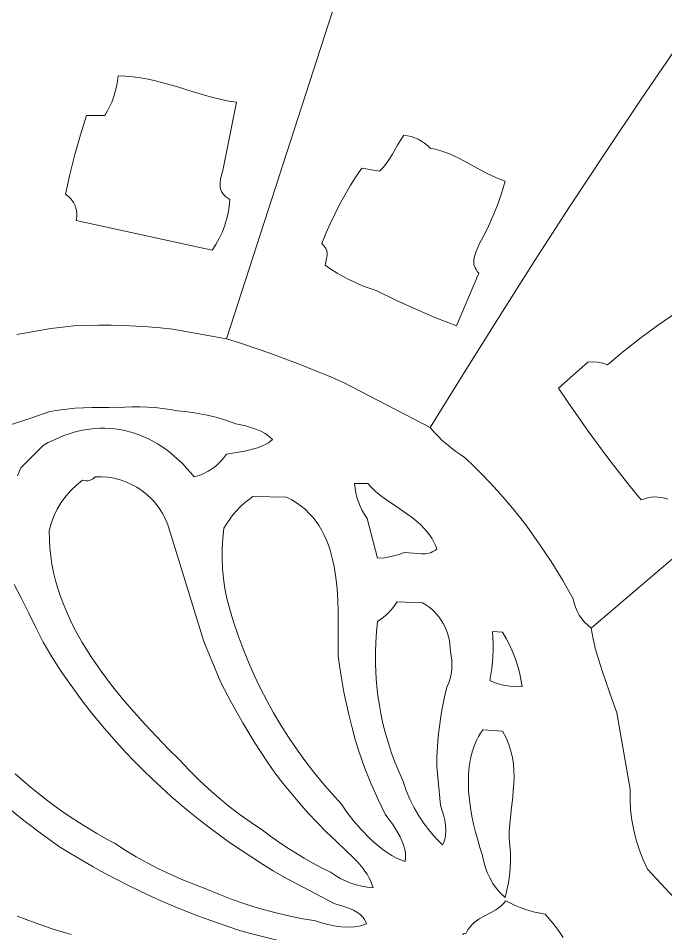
# Model space of a CAD drawing. Header units: inches. Extents: x 37.2 to 70.6, y 17.4 to 61.6.
# Drawn here: x 51.35 to 57.75, y 40.7 to 49.75 of the extents above; entities that cross this region are included whole.
import ezdxf

# ---------------------------------------------------------------- set-up
doc = ezdxf.new("R2010")
doc.units = ezdxf.units.IN
doc.header["$MEASUREMENT"] = 0
doc.layers.add('10_CLOSED_AREAS', color=7, linetype='CONTINUOUS', lineweight=18)

msp = doc.modelspace()

# ---------------------------------------------------------------- linework, layer by layer
at = {"layer": '10_CLOSED_AREAS'}
for points in [[(51.3313, 46.6233), (51.4437, 46.6453), (51.5566, 46.6649), (51.6698, 46.6822), (51.7834, 46.6971), (51.8974, 46.7097), (52.0198, 46.7145), (52.1424, 46.7166), (52.2649, 46.7163), (52.3873, 46.7134), (52.5097, 46.7079), (52.6319, 46.6999), (52.754, 46.6893), (52.8758, 46.6762), (53.4051, 46.5811), (54.7087, 50.612)], [(54.7087, 50.612), (53.4051, 46.5811), (53.5524, 46.5346), (53.699, 46.486), (53.8448, 46.4352), (53.9899, 46.3824), (54.1341, 46.3274), (54.2776, 46.2704), (54.4203, 46.2113), (54.5621, 46.1501), (55.4181, 45.7045), (55.7563, 46.2538), (56.0988, 46.8005), (56.4456, 47.3445), (56.7966, 47.8857), (57.1518, 48.4241), (57.5113, 48.9598), (57.8749, 49.4926)], [(57.8749, 49.4926), (57.5113, 48.9598), (57.1518, 48.4241), (56.7966, 47.8857), (56.4456, 47.3445), (56.0988, 46.8005), (55.7563, 46.2538), (55.4181, 45.7045), (55.4565, 45.6609), (55.4966, 45.619), (55.5382, 45.5786), (55.5814, 45.54), (55.6261, 45.5031), (55.6722, 45.468), (55.7197, 45.4346), (55.7685, 45.4032), (55.8501, 45.3247), (55.9301, 45.2446), (56.0084, 45.1629), (56.0849, 45.0795), (56.1598, 44.9946), (56.2328, 44.9082), (56.304, 44.8202), (56.3735, 44.7308), (56.4968, 44.5576), (56.614, 44.3803), (56.725, 44.199), (56.8298, 44.014), (56.8396, 43.9712), (56.8533, 43.9297), (56.8708, 43.8899), (56.8918, 43.852), (56.9163, 43.8162), (56.9441, 43.7827), (56.9751, 43.7519), (57.009, 43.724), (59.764, 46.0725)], [(57.7685, 44.9978), (57.7357, 45.0078), (57.7024, 45.0147), (57.6687, 45.0185), (57.6348, 45.0191), (57.6011, 45.0166), (57.5676, 45.0109), (57.5347, 45.0021), (57.5026, 44.9902), (57.3945, 45.1235), (57.2882, 45.2582), (57.1836, 45.3943), (57.0808, 45.5316), (56.9798, 45.6703), (56.8806, 45.8103), (56.7831, 45.9516), (56.6875, 46.0941), (56.9765, 46.3514), (57.0262, 46.3543), (57.0756, 46.351), (57.1242, 46.3415), (57.1713, 46.3258), (57.3351, 46.4633), (57.5034, 46.595), (57.6762, 46.7209), (57.8532, 46.8408)], [(57.9181, 40.9646), (57.5669, 41.3419), (57.5231, 41.4347), (57.4855, 41.5299), (57.4542, 41.6272), (57.4294, 41.7261), (57.4109, 41.8265), (57.3991, 41.9279), (57.3938, 42.0301), (57.3952, 42.1328), (57.2634, 42.8857), (57.1916, 43.0906), (57.118, 43.3011), (57.084, 43.4073), (57.0536, 43.5135), (57.0281, 43.6192), (57.009, 43.724), (56.9751, 43.7519), (56.9441, 43.7827), (56.9163, 43.8162), (56.8918, 43.852), (56.8708, 43.8899), (56.8533, 43.9297), (56.8396, 43.9712), (56.8298, 44.014), (56.725, 44.199), (56.614, 44.3803), (56.4968, 44.5576), (56.3735, 44.7308), (56.304, 44.8202), (56.2328, 44.9082), (56.1598, 44.9946), (56.0849, 45.0795), (56.0084, 45.1629), (55.9301, 45.2446), (55.8501, 45.3247), (55.7685, 45.4032), (55.7197, 45.4346), (55.6722, 45.468), (55.6261, 45.5031), (55.5814, 45.54), (55.5382, 45.5786), (55.4966, 45.619), (55.4565, 45.6609), (55.4181, 45.7045), (54.5621, 46.1501), (54.4203, 46.2113), (54.2776, 46.2704), (54.1341, 46.3274), (53.9899, 46.3824), (53.8448, 46.4352), (53.699, 46.486), (53.5524, 46.5346), (53.4051, 46.5811), (52.8758, 46.6762), (52.754, 46.6893), (52.6319, 46.6999), (52.5097, 46.7079), (52.3873, 46.7134), (52.2649, 46.7163), (52.1424, 46.7166), (52.0198, 46.7145), (51.8974, 46.7097), (51.7834, 46.6971), (51.6698, 46.6822), (51.5566, 46.6649), (51.4437, 46.6453), (51.3313, 46.6233)], [(59.764, 46.0725), (57.009, 43.724), (57.0281, 43.6192), (57.0536, 43.5135), (57.084, 43.4073), (57.118, 43.3011), (57.1916, 43.0906), (57.2634, 42.8857), (57.3952, 42.1328), (57.3938, 42.0301), (57.3991, 41.9279), (57.4109, 41.8265), (57.4294, 41.7261), (57.4542, 41.6272), (57.4855, 41.5299), (57.5231, 41.4347), (57.5669, 41.3419), (57.9181, 40.9646)], [(51.2799, 45.7353), (51.4713, 45.7992), (51.6599, 45.8643), (51.7426, 45.8769), (51.8256, 45.8872), (51.9089, 45.8952), (51.9923, 45.9007), (52.0758, 45.9039), (52.1594, 45.9048), (52.2431, 45.9032), (52.3267, 45.8993), (52.4012, 45.9057), (52.4758, 45.9093), (52.5505, 45.9099), (52.6251, 45.9077), (52.6995, 45.9025), (52.7737, 45.8945), (52.8477, 45.8837), (52.9212, 45.8699), (52.9948, 45.8633), (53.068, 45.854), (53.1408, 45.842), (53.2131, 45.8274), (53.2848, 45.8101), (53.3559, 45.7903), (53.4262, 45.7678), (53.4957, 45.7427), (53.5457, 45.7334), (53.5964, 45.7215), (53.6468, 45.7069), (53.6959, 45.6894), (53.7428, 45.6687), (53.7864, 45.6449), (53.8257, 45.6176), (53.8597, 45.5867), (53.8407, 45.5695), (53.8191, 45.5539), (53.7951, 45.5397), (53.769, 45.5269), (53.7119, 45.505), (53.6501, 45.4873), (53.5861, 45.4731), (53.5223, 45.4616), (53.4051, 45.4434), (53.3754, 45.4026), (53.3422, 45.3651), (53.3058, 45.3309), (53.2665, 45.3003), (53.2245, 45.2735), (53.1801, 45.2506), (53.1336, 45.2319), (53.0852, 45.2175), (53.0484, 45.2622), (53.0107, 45.305), (52.972, 45.3456), (52.9324, 45.3842), (52.8919, 45.4206), (52.8506, 45.4549), (52.8085, 45.487), (52.7656, 45.517), (52.722, 45.5447), (52.6777, 45.5703), (52.6327, 45.5935), (52.5871, 45.6146), (52.5409, 45.6333), (52.4941, 45.6497), (52.4467, 45.6638), (52.3989, 45.6756), (52.3506, 45.6849), (52.3019, 45.6919), (52.2527, 45.6965), (52.2032, 45.6987), (52.1534, 45.6984), (52.1032, 45.6956), (52.0528, 45.6903), (52.0021, 45.6825), (51.9512, 45.6722), (51.9002, 45.6593), (51.849, 45.6438), (51.7977, 45.6258), (51.7463, 45.6051), (51.6949, 45.5818), (51.6435, 45.5558), (51.5921, 45.5271), (51.3714, 45.3059), (51.3558, 45.2661), (51.3379, 45.2274)], [(51.3379, 45.2274), (51.3558, 45.2661), (51.3714, 45.3059), (51.5921, 45.5271), (51.6435, 45.5558), (51.6949, 45.5818), (51.7463, 45.6051), (51.7977, 45.6258), (51.849, 45.6438), (51.9002, 45.6593), (51.9512, 45.6722), (52.0021, 45.6825), (52.0528, 45.6903), (52.1032, 45.6956), (52.1534, 45.6984), (52.2032, 45.6987), (52.2527, 45.6965), (52.3019, 45.6919), (52.3506, 45.6849), (52.3989, 45.6756), (52.4467, 45.6638), (52.4941, 45.6497), (52.5409, 45.6333), (52.5871, 45.6146), (52.6327, 45.5935), (52.6777, 45.5703), (52.722, 45.5447), (52.7656, 45.517), (52.8085, 45.487), (52.8506, 45.4549), (52.8919, 45.4206), (52.9324, 45.3842), (52.972, 45.3456), (53.0107, 45.305), (53.0484, 45.2622), (53.0852, 45.2175), (53.1336, 45.2319), (53.1801, 45.2506), (53.2245, 45.2735), (53.2665, 45.3003), (53.3058, 45.3309), (53.3422, 45.3651), (53.3754, 45.4026), (53.4051, 45.4434), (53.5223, 45.4616), (53.5861, 45.4731), (53.6501, 45.4873), (53.7119, 45.505), (53.769, 45.5269), (53.7951, 45.5397), (53.8191, 45.5539), (53.8407, 45.5695), (53.8597, 45.5867), (53.8257, 45.6176), (53.7864, 45.6449), (53.7428, 45.6687), (53.6959, 45.6894), (53.6468, 45.7069), (53.5964, 45.7215), (53.5457, 45.7334), (53.4957, 45.7427), (53.4262, 45.7678), (53.3559, 45.7903), (53.2848, 45.8101), (53.2131, 45.8274), (53.1408, 45.842), (53.068, 45.854), (52.9948, 45.8633), (52.9212, 45.8699), (52.8477, 45.8837), (52.7737, 45.8945), (52.6995, 45.9025), (52.6251, 45.9077), (52.5505, 45.9099), (52.4758, 45.9093), (52.4012, 45.9057), (52.3267, 45.8993), (52.2431, 45.9032), (52.1594, 45.9048), (52.0758, 45.9039), (51.9923, 45.9007), (51.9089, 45.8952), (51.8256, 45.8872), (51.7426, 45.8769), (51.6599, 45.8643), (51.4713, 45.7992), (51.2799, 45.7353)], [(51.3061, 44.1552), (51.3798, 44.0155), (51.4501, 43.8728), (51.5199, 43.7286), (51.5918, 43.5842), (51.68, 43.4391), (51.7722, 43.2965), (51.8683, 43.1566), (51.9682, 43.0195), (52.0719, 42.8851), (52.1793, 42.7537), (52.2904, 42.6253), (52.405, 42.4999), (52.492, 42.4094), (52.5806, 42.3204), (52.6707, 42.2332), (52.7625, 42.1478), (52.8557, 42.064), (52.9505, 41.982), (53.0468, 41.9018), (53.1445, 41.8234), (53.2436, 41.7468), (53.3441, 41.672), (53.4461, 41.5991), (53.5493, 41.5281), (53.654, 41.459), (53.7599, 41.3918), (53.8671, 41.3265), (53.9755, 41.2632), (54.4688, 41.0026), (54.5651, 40.9728), (54.6134, 40.9557), (54.6597, 40.9357), (54.702, 40.9115), (54.7212, 40.8975), (54.7387, 40.8819), (54.7545, 40.8648), (54.7682, 40.8458), (54.7796, 40.8249), (54.7885, 40.8019), (54.7604, 40.7912), (54.731, 40.7827), (54.7004, 40.7765), (54.669, 40.7722), (54.6039, 40.7693), (54.5374, 40.7729), (54.4707, 40.7819), (54.4053, 40.7952), (54.3427, 40.8118), (54.2843, 40.8306), (54.1446, 40.855), (54.0058, 40.8839), (53.868, 40.9172), (53.7315, 40.9549), (53.5962, 40.997), (53.4624, 41.0434), (53.33, 41.0941), (53.1992, 41.1491), (53.0806, 41.193), (52.9636, 41.2405), (52.848, 41.2915), (52.7342, 41.346), (52.622, 41.404), (52.5117, 41.4654), (52.4032, 41.5302), (52.2967, 41.5983), (52.2095, 41.6454), (52.1232, 41.6945), (52.0378, 41.7455), (51.9534, 41.7985), (51.87, 41.8533), (51.7876, 41.9099), (51.7064, 41.9682), (51.6262, 42.0284), (51.5472, 42.0902), (51.4694, 42.1536), (51.3929, 42.2186), (51.3176, 42.2852)], [(51.2305, 41.9608), (51.4014, 41.8236), (51.5761, 41.6911), (51.7545, 41.5636), (51.8644, 41.4955), (51.9754, 41.4293), (52.0875, 41.365), (52.2006, 41.3026), (52.3146, 41.2422), (52.4297, 41.1837), (52.5457, 41.1272), (52.6627, 41.0726), (52.7805, 41.0201), (52.8993, 40.9695), (53.0189, 40.9209), (53.1393, 40.8744), (53.2605, 40.8299), (53.3825, 40.7874), (53.5053, 40.747), (53.6288, 40.7087), (54.42, 40.5122)], [(55.7373, 40.6975), (55.7552, 40.7047), (55.7752, 40.7105), (55.7907, 40.7413), (55.8089, 40.7685), (55.8295, 40.7924), (55.8521, 40.8136), (55.8765, 40.8325), (55.9022, 40.8497), (55.9567, 40.8805), (56.0128, 40.9098), (56.0679, 40.9416), (56.0943, 40.9596), (56.1195, 40.9795), (56.1431, 41.002), (56.1649, 41.0275), (56.2111, 41.0046), (56.2582, 40.9835), (56.306, 40.9643), (56.3545, 40.947), (56.4037, 40.9316), (56.4534, 40.9181), (56.5037, 40.9065), (56.5545, 40.897), (56.6296, 40.8094), (56.6655, 40.7636), (56.6996, 40.7166), (56.7313, 40.6683)], [(56.7313, 40.6683), (56.6996, 40.7166), (56.6655, 40.7636), (56.6296, 40.8094), (56.5545, 40.897), (56.5037, 40.9065), (56.4534, 40.9181), (56.4037, 40.9316), (56.3545, 40.947), (56.306, 40.9643), (56.2582, 40.9835), (56.2111, 41.0046), (56.1649, 41.0275), (56.1431, 41.002), (56.1195, 40.9795), (56.0943, 40.9596), (56.0679, 40.9416), (56.0128, 40.9098), (55.9567, 40.8805), (55.9022, 40.8497), (55.8765, 40.8325), (55.8521, 40.8136), (55.8295, 40.7924), (55.8089, 40.7685), (55.7907, 40.7413), (55.7752, 40.7105), (55.7552, 40.7047), (55.7373, 40.6975)], [(51.8712, 40.6955), (51.6909, 40.75), (51.5126, 40.8102), (51.3366, 40.876)]]:
    msp.add_lwpolyline(points, dxfattribs=at)
for points in [[(52.2038, 48.7889), (52.2297, 48.8339), (52.2529, 48.8802), (52.2734, 48.9277), (52.2911, 48.9762), (52.306, 49.0257), (52.3181, 49.076), (52.3274, 49.127), (52.3337, 49.1785), (52.4083, 49.1762), (52.4826, 49.1696), (52.5564, 49.1594), (52.6299, 49.146), (52.7031, 49.1298), (52.7761, 49.1115), (52.9215, 49.0703), (53.0664, 49.0264), (53.2114, 48.9838), (53.2839, 48.9643), (53.3566, 48.9466), (53.4295, 48.9312), (53.5025, 48.9188), (53.3702, 48.2459), (53.3557, 48.2007), (53.3456, 48.1583), (53.3409, 48.1186), (53.3427, 48.0815), (53.3464, 48.0639), (53.3522, 48.047), (53.3602, 48.0307), (53.3705, 48.0149), (53.3832, 47.9998), (53.3986, 47.9852), (53.4166, 47.9712), (53.4376, 47.9577), (53.4314, 47.8906), (53.4205, 47.8244), (53.4051, 47.7592), (53.3851, 47.6954), (53.3608, 47.6331), (53.3322, 47.5725), (53.2993, 47.514), (53.2623, 47.4577), (51.9181, 47.7499), (51.9246, 47.7875), (51.925, 47.825), (51.9196, 47.8616), (51.9086, 47.8968), (51.8923, 47.9298), (51.871, 47.9601), (51.8449, 47.9869), (51.8142, 48.0097), (51.8569, 48.2069), (51.9058, 48.4025), (51.9609, 48.5966), (52.022, 48.7889)], [(54.9181, 48.2369), (54.955, 48.2755), (54.9877, 48.3172), (55.0175, 48.3615), (55.0453, 48.4075), (55.0993, 48.5018), (55.1277, 48.5486), (55.1584, 48.5941), (55.1954, 48.5889), (55.2316, 48.5803), (55.2667, 48.5685), (55.3004, 48.5535), (55.3327, 48.5355), (55.3632, 48.5145), (55.3917, 48.4907), (55.4181, 48.4642), (55.4666, 48.4551), (55.5145, 48.4425), (55.5618, 48.4269), (55.6086, 48.4088), (55.7011, 48.3664), (55.7925, 48.3186), (55.8833, 48.2687), (55.9742, 48.22), (56.0657, 48.1759), (56.1118, 48.1565), (56.1584, 48.1395), (56.1355, 48.059), (56.1101, 47.9794), (56.0822, 47.9007), (56.0517, 47.8229), (56.0188, 47.7461), (55.9833, 47.6705), (55.9454, 47.596), (55.9051, 47.5227), (55.8718, 47.4433), (55.859, 47.406), (55.8508, 47.3699), (55.849, 47.3346), (55.851, 47.3171), (55.8553, 47.2998), (55.8619, 47.2825), (55.8713, 47.2652), (55.8834, 47.2478), (55.8986, 47.2304), (55.6778, 46.711), (55.4754, 46.7891), (55.2754, 46.8733), (55.0781, 46.9634), (54.8835, 47.0594), (54.8164, 47.0817), (54.7503, 47.1066), (54.6853, 47.1341), (54.6215, 47.164), (54.5589, 47.1965), (54.4976, 47.2314), (54.4376, 47.2687), (54.3791, 47.3084), (54.3936, 47.3741), (54.3986, 47.4017), (54.4003, 47.427), (54.3973, 47.4508), (54.3883, 47.4741), (54.3718, 47.4978), (54.3467, 47.5227), (54.3865, 47.6209), (54.4292, 47.7178), (54.4746, 47.8134), (54.5228, 47.9076), (54.5738, 48.0004), (54.6275, 48.0917), (54.6838, 48.1814), (54.7428, 48.2694)], [(51.983, 45.185), (51.9997, 45.1804), (52.0166, 45.1784), (52.0334, 45.1789), (52.0498, 45.182), (52.0656, 45.1874), (52.0805, 45.1952), (52.0942, 45.2052), (52.1064, 45.2175), (52.1701, 45.2183), (52.2326, 45.2136), (52.2939, 45.2037), (52.3535, 45.1886), (52.4113, 45.1687), (52.4669, 45.144), (52.5201, 45.1149), (52.5706, 45.0814), (52.6181, 45.0439), (52.6624, 45.0024), (52.7031, 44.9573), (52.7401, 44.9086), (52.773, 44.8566), (52.8015, 44.8015), (52.8254, 44.7435), (52.8445, 44.6828), (53.1813, 43.591), (53.3489, 43.1872), (53.4549, 42.9853), (53.567, 42.7868), (53.6849, 42.5917), (53.8086, 42.4001), (53.884, 42.2952), (53.9621, 42.1924), (54.0428, 42.0917), (54.1261, 41.9931), (54.2119, 41.8967), (54.3002, 41.8025), (54.3909, 41.7107), (54.4841, 41.6211), (54.5945, 41.5167), (54.6499, 41.464), (54.7029, 41.4097), (54.7517, 41.3529), (54.7738, 41.3233), (54.7942, 41.2928), (54.8126, 41.2612), (54.8287, 41.2285), (54.8423, 41.1945), (54.8532, 41.159), (54.7967, 41.1645), (54.741, 41.174), (54.6862, 41.1875), (54.6327, 41.2049), (54.5805, 41.2261), (54.5299, 41.251), (54.4812, 41.2795), (54.4344, 41.3117), (54.3455, 41.356), (54.2578, 41.4025), (54.1713, 41.4513), (54.0861, 41.5022), (54.0023, 41.5553), (53.9198, 41.6106), (53.8388, 41.6679), (53.7592, 41.7274), (53.6477, 41.8019), (53.5388, 41.88), (53.4325, 41.9615), (53.3289, 42.0463), (53.2281, 42.1344), (53.1301, 42.2257), (53.035, 42.3202), (52.943, 42.4177), (52.8301, 42.531), (52.7158, 42.6485), (52.6013, 42.7703), (52.4879, 42.8962), (52.3767, 43.0261), (52.269, 43.1598), (52.166, 43.2973), (52.069, 43.4384), (52.0231, 43.5102), (51.9791, 43.583), (51.9372, 43.6565), (51.8976, 43.7309), (51.8604, 43.8061), (51.8258, 43.8822), (51.7938, 43.959), (51.7648, 44.0366), (51.7387, 44.1149), (51.7158, 44.194), (51.6962, 44.2738), (51.6802, 44.3543), (51.6677, 44.4355), (51.659, 44.5174), (51.6543, 44.6), (51.6536, 44.6832), (51.6735, 44.7579), (51.6999, 44.83), (51.7327, 44.8991), (51.7716, 44.9648), (51.8164, 45.0266), (51.8667, 45.0842), (51.9224, 45.1371)], [(54.7944, 44.8062), (54.7684, 44.845), (54.7453, 44.8855), (54.7252, 44.9274), (54.7082, 44.9706), (54.6942, 45.0148), (54.6833, 45.06), (54.6757, 45.106), (54.6713, 45.1525), (54.8012, 45.152), (54.8399, 45.1105), (54.8825, 45.0714), (54.9282, 45.0341), (54.9764, 44.9981), (55.0772, 44.9285), (55.1791, 44.8588), (55.2286, 44.8227), (55.2763, 44.7852), (55.3215, 44.7458), (55.3633, 44.704), (55.401, 44.6594), (55.4341, 44.6114), (55.4616, 44.5597), (55.4732, 44.5323), (55.483, 44.5037), (55.4644, 44.4903), (55.4459, 44.4796), (55.4275, 44.4714), (55.4091, 44.4653), (55.3721, 44.4586), (55.3344, 44.4576), (55.2952, 44.4602), (55.2542, 44.4646), (55.2106, 44.4686), (55.1641, 44.4703), (55.1, 44.4469), (55.034, 44.4298), (54.9668, 44.4191), (54.8986, 44.4148)], [(53.3798, 44.7096), (53.4069, 44.7558), (53.4366, 44.8003), (53.4689, 44.8428), (53.5036, 44.8832), (53.5406, 44.9215), (53.5799, 44.9576), (53.6214, 44.9914), (53.6649, 45.0227), (53.9969, 45.0167), (54.0494, 44.99), (54.0981, 44.9606), (54.1433, 44.9285), (54.1851, 44.894), (54.2236, 44.8572), (54.2589, 44.8181), (54.2912, 44.7769), (54.3207, 44.7338), (54.3473, 44.6888), (54.3714, 44.6422), (54.393, 44.5939), (54.4122, 44.5443), (54.4292, 44.4933), (54.4442, 44.4411), (54.4572, 44.3879), (54.4684, 44.3338), (54.4858, 44.2234), (54.4977, 44.1108), (54.5049, 43.9972), (54.5087, 43.8836), (54.5101, 43.6604), (54.5103, 43.4496), (54.5262, 43.33), (54.5448, 43.2108), (54.566, 43.092), (54.5899, 42.9738), (54.6165, 42.8562), (54.6457, 42.7391), (54.6775, 42.6228), (54.712, 42.5071), (54.7686, 42.3478), (54.8311, 42.1908), (54.8994, 42.0363), (54.9734, 41.8843), (55.0107, 41.8362), (55.0491, 41.7821), (55.0863, 41.7235), (55.1199, 41.6621), (55.1476, 41.5994), (55.1585, 41.568), (55.167, 41.5369), (55.1729, 41.5062), (55.1758, 41.4761), (55.1755, 41.4469), (55.1717, 41.4188), (55.1286, 41.4326), (55.0846, 41.4518), (55.04, 41.4758), (54.995, 41.504), (54.9501, 41.536), (54.9054, 41.5713), (54.8614, 41.6092), (54.8182, 41.6493), (54.7359, 41.734), (54.6608, 41.8211), (54.5955, 41.9064), (54.5423, 41.9857), (54.4463, 42.0893), (54.3537, 42.1956), (54.2644, 42.3045), (54.1785, 42.416), (54.0962, 42.5299), (54.0174, 42.6461), (53.9421, 42.7647), (53.8705, 42.8854), (53.8026, 43.0082), (53.7384, 43.1331), (53.6779, 43.2599), (53.6213, 43.3885), (53.5686, 43.5189), (53.5197, 43.651), (53.4749, 43.7847), (53.434, 43.9199), (53.4094, 44.0167), (53.3898, 44.1145), (53.3754, 44.2129), (53.366, 44.312), (53.3617, 44.4113), (53.3626, 44.5109), (53.3686, 44.6103)], [(54.8986, 43.7881), (54.9547, 43.8293), (55.0061, 43.8759), (55.0525, 43.9275), (55.0934, 43.9837), (55.3432, 43.9732), (55.3747, 43.9539), (55.4046, 43.9326), (55.4329, 43.9095), (55.4593, 43.8847), (55.4839, 43.8583), (55.5067, 43.8304), (55.5275, 43.8012), (55.5463, 43.7706), (55.563, 43.7389), (55.5777, 43.706), (55.5901, 43.6723), (55.6003, 43.6376), (55.6082, 43.6022), (55.6137, 43.5662), (55.6168, 43.5296), (55.6173, 43.4926), (55.6265, 43.4481), (55.6318, 43.4032), (55.6332, 43.3582), (55.6309, 43.3133), (55.6248, 43.2687), (55.6149, 43.2248), (55.6013, 43.1817), (55.5839, 43.1397), (55.5608, 43.0433), (55.5406, 42.9463), (55.5234, 42.8488), (55.5093, 42.7508), (55.4982, 42.6524), (55.4901, 42.5537), (55.485, 42.4548), (55.483, 42.3557), (55.5185, 41.9748), (55.5347, 41.9268), (55.5495, 41.8773), (55.5617, 41.8269), (55.5701, 41.7762), (55.5736, 41.7257), (55.5708, 41.6759), (55.5666, 41.6515), (55.5605, 41.6275), (55.5522, 41.604), (55.5415, 41.5811), (55.4754, 41.6472), (55.414, 41.7173), (55.3574, 41.7911), (55.3058, 41.8684), (55.2593, 41.9488), (55.2181, 42.0322), (55.1823, 42.1182), (55.1522, 42.2067), (55.1101, 42.2997), (55.0715, 42.3939), (55.0363, 42.4892), (55.0046, 42.5855), (54.9763, 42.6828), (54.9516, 42.7809), (54.9303, 42.8798), (54.9125, 42.9793), (54.8983, 43.0794), (54.8876, 43.18), (54.8804, 43.281), (54.8769, 43.3822), (54.8769, 43.4837), (54.8805, 43.5852), (54.8877, 43.6867)], [(56.0064, 43.2045), (56.0171, 43.2648), (56.0258, 43.3253), (56.0325, 43.3861), (56.0371, 43.447), (56.0396, 43.5081), (56.0402, 43.5692), (56.0386, 43.6304), (56.035, 43.6915), (56.1324, 43.6842), (56.1687, 43.6218), (56.2016, 43.5578), (56.2312, 43.4922), (56.2574, 43.4253), (56.2802, 43.3571), (56.2994, 43.2878), (56.3151, 43.2175), (56.3272, 43.1463), (56.2859, 43.1449), (56.2448, 43.1459), (56.2038, 43.1495), (56.1632, 43.1556), (56.123, 43.1642), (56.0834, 43.1752), (56.0445, 43.1886)], [(55.9335, 41.488), (55.9101, 41.5576), (55.8876, 41.6308), (55.8665, 41.7069), (55.8471, 41.7855), (55.8302, 41.8659), (55.816, 41.9477), (55.8052, 42.0303), (55.7981, 42.1131), (55.7954, 42.1955), (55.7974, 42.2771), (55.8047, 42.3573), (55.8178, 42.4355), (55.8371, 42.5111), (55.8493, 42.5479), (55.8632, 42.5837), (55.8789, 42.6187), (55.8965, 42.6527), (55.9161, 42.6856), (55.9376, 42.7175), (56.1324, 42.7038), (56.1677, 42.6386), (56.1955, 42.5737), (56.2165, 42.5091), (56.2314, 42.4447), (56.241, 42.3803), (56.2459, 42.3158), (56.2468, 42.2513), (56.2446, 42.1865), (56.2399, 42.1214), (56.2334, 42.0559), (56.2179, 41.9231), (56.204, 41.7874), (56.1994, 41.7182), (56.1973, 41.6481), (56.2065, 41.5744), (56.2117, 41.5005), (56.2128, 41.4266), (56.2099, 41.3527), (56.203, 41.2791), (56.1921, 41.206), (56.1773, 41.1334), (56.1584, 41.0616), (56.1143, 41.1051), (56.0744, 41.1519), (56.0389, 41.2019), (56.008, 41.2548), (55.9818, 41.3101), (55.9606, 41.3677), (55.9444, 41.427)]]:
    msp.add_lwpolyline(points, close=True, dxfattribs=at)

doc.saveas('drawing.dxf')
